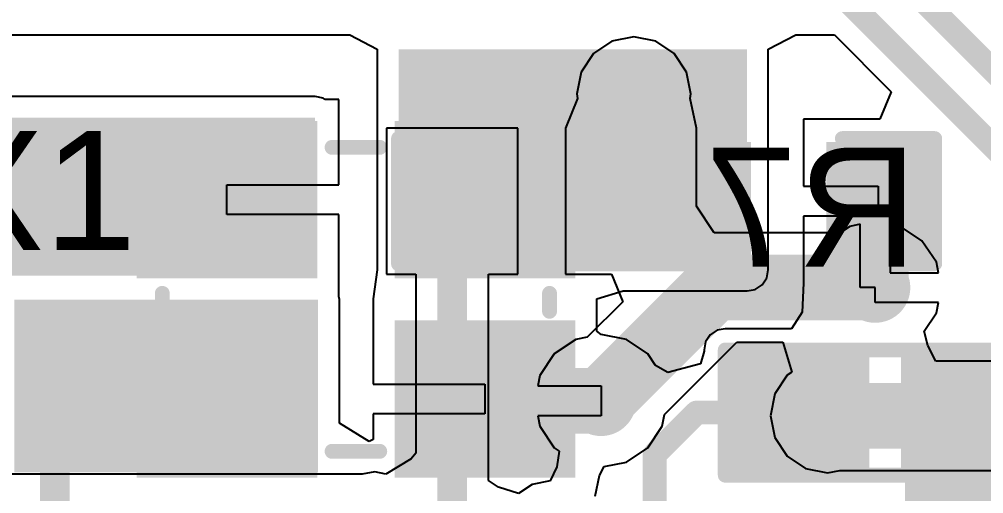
# Model space of a CAD drawing. Header units: millimetres. Extents: x -0.71 to 2.98, y -0.65 to 2.9.
# Drawn here: x 0.6587 to 0.9825, y 1.4488 to 1.608 of the extents above; entities that cross this region are included whole.
import ezdxf

# ---------------------------------------------------------------- set-up
doc = ezdxf.new("R2010")
doc.units = ezdxf.units.MM
doc.header["$MEASUREMENT"] = 0
for name, color, linetype in [('BottomLayer', 5, 'Continuous'), ('BottomOverlay', 54, 'Continuous'), ('BottomPaste', 16, 'Continuous'), ('BottomSolder', 6, 'Continuous'), ('Mechanical2', 216, 'Continuous'), ('TopLayer', 1, 'Continuous'), ('TopOverlay', 2, 'Continuous'), ('TopPaste', 8, 'Continuous'), ('TopSolder', 216, 'Continuous'), ('ViaHoleLayer', 16, 'Continuous')]:
    doc.layers.add(name, color=color, linetype=linetype)
doc.styles.add('Arial', font='', dxfattribs={"height": 0.2})
doc.styles.get('Arial').set_extended_font_data('Arial')

# ---------------------------------------------------------------- blocks, each defined once
blk = doc.blocks.new('R__0603_B_223')
at = {"layer": 'BottomLayer'}
for points in [[(-0.045, -0.0175), (-0.045, 0.0175), (-0.015, 0.0175), (-0.015, -0.0175)], [(0.015, -0.0175), (0.015, 0.0175), (0.045, 0.0175), (0.045, -0.0175)]]:
    blk.add_hatch(color=5, dxfattribs=at).paths.add_polyline_path(points)
at = {"layer": 'BottomPaste'}
for points in [[(-0.045, -0.0175), (-0.045, 0.0175), (-0.015, 0.0175), (-0.015, -0.0175)], [(0.015, -0.0175), (0.015, 0.0175), (0.045, 0.0175), (0.045, -0.0175)]]:
    blk.add_hatch(color=16, dxfattribs=at).paths.add_polyline_path(points)
at = {"layer": 'BottomSolder'}
for points in [[(-0.049, -0.0215), (-0.049, 0.0215), (-0.011, 0.0215), (-0.011, -0.0215)], [(0.011, -0.0215), (0.011, 0.0215), (0.049, 0.0215), (0.049, -0.0215)]]:
    blk.add_hatch(color=6, dxfattribs=at).paths.add_polyline_path(points)
at = {"layer": 'BottomOverlay', "const_width": 0.005}
for points in [[(-0.048, 0.021), (-0.048, -0.021)], [(0.048, 0.021), (-0.048, 0.021)], [(0.048, 0.021), (0.048, -0.021)], [(0.048, -0.021), (-0.048, -0.021)]]:
    blk.add_lwpolyline(points, dxfattribs=at)
at = {"layer": 'BottomOverlay', "const_width": 0.0025}
for points in [[(-0.04925, 0.021, 1), (-0.04675, 0.021, 1)], [(-0.04925, 0.021, 1), (-0.04675, 0.021, 1)], [(0.04675, 0.021, 1), (0.04925, 0.021, 1)], [(0.04675, 0.021, 1), (0.04925, 0.021, 1)], [(-0.04925, -0.021, 1), (-0.04675, -0.021, 1)], [(-0.04925, -0.021, 1), (-0.04675, -0.021, 1)], [(0.04675, -0.021, 1), (0.04925, -0.021, 1)], [(0.04675, -0.021, 1), (0.04925, -0.021, 1)]]:
    blk.add_lwpolyline(points, format="xyb", close=True, dxfattribs=at)
blk = doc.blocks.new('R__0603_245')
at = {"layer": 'TopLayer'}
for points in [[(-0.015, 0.0175), (-0.015, -0.0175), (-0.045, -0.0175), (-0.045, 0.0175)], [(0.045, 0.0175), (0.045, -0.0175), (0.015, -0.0175), (0.015, 0.0175)]]:
    blk.add_hatch(color=1, dxfattribs=at).paths.add_polyline_path(points)
at = {"layer": 'TopPaste'}
for points in [[(-0.015, 0.0175), (-0.015, -0.0175), (-0.045, -0.0175), (-0.045, 0.0175)], [(0.045, 0.0175), (0.045, -0.0175), (0.015, -0.0175), (0.015, 0.0175)]]:
    blk.add_hatch(color=8, dxfattribs=at).paths.add_polyline_path(points)
at = {"layer": 'TopSolder'}
for points in [[(-0.011, 0.0215), (-0.011, -0.0215), (-0.049, -0.0215), (-0.049, 0.0215)], [(0.049, 0.0215), (0.049, -0.0215), (0.011, -0.0215), (0.011, 0.0215)]]:
    blk.add_hatch(color=216, dxfattribs=at).paths.add_polyline_path(points)
at = {"layer": 'TopOverlay', "const_width": 0.005}
for points in [[(0.048, 0.021), (-0.048, 0.021)], [(-0.048, 0.021), (-0.048, -0.021)], [(0.048, 0.021), (0.048, -0.021)], [(0.048, -0.021), (-0.048, -0.021)]]:
    blk.add_lwpolyline(points, dxfattribs=at)
at = {"layer": 'TopOverlay', "const_width": 0.0025}
for points in [[(-0.04925, 0.021, 1), (-0.04675, 0.021, 1)], [(-0.04925, 0.021, 1), (-0.04675, 0.021, 1)], [(0.04675, 0.021, 1), (0.04925, 0.021, 1)], [(0.04675, 0.021, 1), (0.04925, 0.021, 1)], [(-0.04925, -0.021, 1), (-0.04675, -0.021, 1)], [(-0.04925, -0.021, 1), (-0.04675, -0.021, 1)], [(0.04675, -0.021, 1), (0.04925, -0.021, 1)], [(0.04675, -0.021, 1), (0.04925, -0.021, 1)]]:
    blk.add_lwpolyline(points, format="xyb", close=True, dxfattribs=at)
blk = doc.blocks.new('3TJ481920NYLBC_247')
at = {"layer": 'TopLayer'}
for points in [[(-0.07087, 0.05709), (-0.01575, 0.05709), (-0.01575, 0.00984), (-0.07087, 0.00984)], [(0.01575, 0.05709), (0.07087, 0.05709), (0.07087, 0.00984), (0.01575, 0.00984)], [(-0.07087, -0.00984), (-0.01575, -0.00984), (-0.01575, -0.05709), (-0.07087, -0.05709)], [(0.01575, -0.00984), (0.07087, -0.00984), (0.07087, -0.05709), (0.01575, -0.05709)]]:
    blk.add_hatch(color=1, dxfattribs=at).paths.add_polyline_path(points)
at = {"layer": 'TopPaste'}
for points in [[(-0.07087, 0.05709), (-0.01575, 0.05709), (-0.01575, 0.00984), (-0.07087, 0.00984)], [(0.01575, 0.05709), (0.07087, 0.05709), (0.07087, 0.00984), (0.01575, 0.00984)], [(-0.07087, -0.00984), (-0.01575, -0.00984), (-0.01575, -0.05709), (-0.07087, -0.05709)], [(0.01575, -0.00984), (0.07087, -0.00984), (0.07087, -0.05709), (0.01575, -0.05709)]]:
    blk.add_hatch(color=8, dxfattribs=at).paths.add_polyline_path(points)
at = {"layer": 'TopSolder'}
for points in [[(-0.07362, 0.05984), (-0.01299, 0.05984), (-0.01299, 0.00709), (-0.07362, 0.00709)], [(0.01299, 0.05984), (0.07362, 0.05984), (0.07362, 0.00709), (0.01299, 0.00709)], [(-0.07362, -0.00709), (-0.01299, -0.00709), (-0.01299, -0.05984), (-0.07362, -0.05984)], [(0.01299, -0.00709), (0.07362, -0.00709), (0.07362, -0.05984), (0.01299, -0.05984)]]:
    blk.add_hatch(color=216, dxfattribs=at).paths.add_polyline_path(points)
at = {"layer": 'TopOverlay', "const_width": 0.005}
for points in [[(0.008, 0.051), (-0.008, 0.051)], [(-0.065, 0.004), (-0.065, -0.002)], [(0.065, 0.004), (0.065, -0.002)], [(0.008, -0.051), (-0.008, -0.051)]]:
    blk.add_lwpolyline(points, dxfattribs=at)
at = {"layer": 'TopOverlay'}
for points, const_width in [([(-0.00925, 0.051, 1), (-0.00675, 0.051, 1)], 0.0025), ([(0.00675, 0.051, 1), (0.00925, 0.051, 1)], 0.0025), ([(-0.06625, 0.004, 1), (-0.06375, 0.004, 1)], 0.0025), ([(0.06375, 0.004, 1), (0.06625, 0.004, 1)], 0.0025), ([(-0.06625, -0.002, 1), (-0.06375, -0.002, 1)], 0.0025), ([(0.06375, -0.002, 1), (0.06625, -0.002, 1)], 0.0025), ([(-0.07784, -0.037, 1), (-0.08416, -0.037, 1)], 0.01), ([(-0.08666, -0.037, 1), (-0.08166, -0.037, 1)], 0.005), ([(-0.08034, -0.037, 1), (-0.07534, -0.037, 1)], 0.005), ([(-0.00925, -0.051, 1), (-0.00675, -0.051, 1)], 0.0025), ([(0.00675, -0.051, 1), (0.00925, -0.051, 1)], 0.0025)]:
    blk.add_lwpolyline(points, format="xyb", close=True, dxfattribs=dict(at, const_width=const_width))
blk = doc.blocks.new('C___0603_321')
at = {"layer": 'TopLayer'}
for points in [[(-0.015, 0.0175), (-0.015, -0.0175), (-0.045, -0.0175), (-0.045, 0.0175)], [(0.045, 0.0175), (0.045, -0.0175), (0.015, -0.0175), (0.015, 0.0175)]]:
    blk.add_hatch(color=1, dxfattribs=at).paths.add_polyline_path(points)
at = {"layer": 'TopPaste'}
for points in [[(-0.015, 0.0175), (-0.015, -0.0175), (-0.045, -0.0175), (-0.045, 0.0175)], [(0.045, 0.0175), (0.045, -0.0175), (0.015, -0.0175), (0.015, 0.0175)]]:
    blk.add_hatch(color=8, dxfattribs=at).paths.add_polyline_path(points)
at = {"layer": 'TopSolder'}
for points in [[(-0.01264, 0.01986), (-0.01264, -0.01986), (-0.04736, -0.01986), (-0.04736, 0.01986)], [(0.04736, 0.01986), (0.04736, -0.01986), (0.01264, -0.01986), (0.01264, 0.01986)]]:
    blk.add_hatch(color=216, dxfattribs=at).paths.add_polyline_path(points)
at = {"layer": 'TopOverlay', "const_width": 0.005}
for points in [[(-0.049, -0.021), (-0.049, 0.021)], [(-0.049, 0.021), (-0.018, 0.021)], [(0.018, 0.021), (0.049, 0.021)], [(0.049, -0.021), (0.049, 0.021)], [(-0.049, -0.021), (-0.018, -0.021)], [(0.018, -0.021), (0.049, -0.021)]]:
    blk.add_lwpolyline(points, dxfattribs=at)
at = {"layer": 'TopOverlay', "const_width": 0.0025}
for points in [[(-0.05025, 0.021, 1), (-0.04775, 0.021, 1)], [(-0.05025, 0.021, 1), (-0.04775, 0.021, 1)], [(-0.01925, 0.021, 1), (-0.01675, 0.021, 1)], [(0.01675, 0.021, 1), (0.01925, 0.021, 1)], [(0.04775, 0.021, 1), (0.05025, 0.021, 1)], [(0.04775, 0.021, 1), (0.05025, 0.021, 1)], [(-0.05025, -0.021, 1), (-0.04775, -0.021, 1)], [(-0.05025, -0.021, 1), (-0.04775, -0.021, 1)], [(-0.01925, -0.021, 1), (-0.01675, -0.021, 1)], [(0.01675, -0.021, 1), (0.01925, -0.021, 1)], [(0.04775, -0.021, 1), (0.05025, -0.021, 1)], [(0.04775, -0.021, 1), (0.05025, -0.021, 1)]]:
    blk.add_lwpolyline(points, format="xyb", close=True, dxfattribs=at)
blk = doc.blocks.new('C___0603_322')
at = {"layer": 'TopLayer'}
for points in [[(-0.015, 0.0175), (-0.015, -0.0175), (-0.045, -0.0175), (-0.045, 0.0175)], [(0.045, 0.0175), (0.045, -0.0175), (0.015, -0.0175), (0.015, 0.0175)]]:
    blk.add_hatch(color=1, dxfattribs=at).paths.add_polyline_path(points)
at = {"layer": 'TopPaste'}
for points in [[(-0.015, 0.0175), (-0.015, -0.0175), (-0.045, -0.0175), (-0.045, 0.0175)], [(0.045, 0.0175), (0.045, -0.0175), (0.015, -0.0175), (0.015, 0.0175)]]:
    blk.add_hatch(color=8, dxfattribs=at).paths.add_polyline_path(points)
at = {"layer": 'TopSolder'}
for points in [[(-0.01264, 0.01986), (-0.01264, -0.01986), (-0.04736, -0.01986), (-0.04736, 0.01986)], [(0.04736, 0.01986), (0.04736, -0.01986), (0.01264, -0.01986), (0.01264, 0.01986)]]:
    blk.add_hatch(color=216, dxfattribs=at).paths.add_polyline_path(points)
at = {"layer": 'TopOverlay', "const_width": 0.005}
for points in [[(-0.049, 0.021), (-0.049, -0.021)], [(-0.018, 0.021), (-0.049, 0.021)], [(0.049, 0.021), (0.018, 0.021)], [(0.049, 0.021), (0.049, -0.021)], [(-0.018, -0.021), (-0.049, -0.021)], [(0.049, -0.021), (0.018, -0.021)]]:
    blk.add_lwpolyline(points, dxfattribs=at)
at = {"layer": 'TopOverlay', "const_width": 0.0025}
for points in [[(-0.05025, 0.021, 1), (-0.04775, 0.021, 1)], [(-0.05025, 0.021, 1), (-0.04775, 0.021, 1)], [(-0.01925, 0.021, 1), (-0.01675, 0.021, 1)], [(0.01675, 0.021, 1), (0.01925, 0.021, 1)], [(0.04775, 0.021, 1), (0.05025, 0.021, 1)], [(0.04775, 0.021, 1), (0.05025, 0.021, 1)], [(-0.05025, -0.021, 1), (-0.04775, -0.021, 1)], [(-0.05025, -0.021, 1), (-0.04775, -0.021, 1)], [(-0.01925, -0.021, 1), (-0.01675, -0.021, 1)], [(0.01675, -0.021, 1), (0.01925, -0.021, 1)], [(0.04775, -0.021, 1), (0.05025, -0.021, 1)], [(0.04775, -0.021, 1), (0.05025, -0.021, 1)]]:
    blk.add_lwpolyline(points, format="xyb", close=True, dxfattribs=at)

msp = doc.modelspace()

# ---------------------------------------------------------------- hatches: boundary and pattern name
at = {"layer": 'BottomLayer'}
h = msp.add_hatch(color=5, dxfattribs=at)
edge = h.paths.add_edge_path()
edge.add_arc((0.865, 1.583), 0.01181, 0, 360)
h = msp.add_hatch(color=5, dxfattribs=at)
edge = h.paths.add_edge_path()
edge.add_arc((0.946, 1.518), 0.01181, 0, 360)
h = msp.add_hatch(color=5, dxfattribs=at)
edge = h.paths.add_edge_path()
edge.add_arc((0.854, 1.48), 0.01181, 0, 360)
h = msp.add_hatch(color=5, dxfattribs=at)
edge = h.paths.add_edge_path()
edge.add_arc((0.93, 1.475), 0.01181, 0, 360)
at = {"layer": 'BottomSolder'}
h = msp.add_hatch(color=6, dxfattribs=at)
edge = h.paths.add_edge_path()
edge.add_arc((0.865, 1.583), 0.00791, 0, 360)
h = msp.add_hatch(color=6, dxfattribs=at)
edge = h.paths.add_edge_path()
edge.add_arc((0.946, 1.518), 0.00791, 0, 360)
h = msp.add_hatch(color=6, dxfattribs=at)
edge = h.paths.add_edge_path()
edge.add_arc((0.854, 1.48), 0.00791, 0, 360)
h = msp.add_hatch(color=6, dxfattribs=at)
edge = h.paths.add_edge_path()
edge.add_arc((0.93, 1.475), 0.00791, 0, 360)
at = {"layer": 'TopLayer'}
for points in [[(0.786, 1.524), (0.903, 1.524), (0.903, 1.598), (0.786, 1.598)], [(0.548, 1.522), (0.758, 1.522), (0.758, 1.575), (0.548, 1.575)], [(0.657, 1.456), (0.759, 1.456), (0.759, 1.514), (0.657, 1.514)], [(0.89569, 1.45506), (0.944, 1.45506), (0.944, 1.49706), (0.89569, 1.49706)], [(0.956, 1.294), (0.992, 1.294), (0.992, 1.499), (0.956, 1.499)]]:
    msp.add_hatch(color=1, dxfattribs=at).paths.add_polyline_path(points)
h = msp.add_hatch(color=1, dxfattribs=at)
edge = h.paths.add_edge_path()
edge.add_arc((0.865, 1.583), 0.01181, 0, 360)
h = msp.add_hatch(color=1, dxfattribs=at)
edge = h.paths.add_edge_path()
edge.add_arc((0.946, 1.518), 0.01181, 0, 360)
h = msp.add_hatch(color=1, dxfattribs=at)
edge = h.paths.add_edge_path()
edge.add_arc((0.854, 1.48), 0.01181, 0, 360)
h = msp.add_hatch(color=1, dxfattribs=at)
edge = h.paths.add_edge_path()
edge.add_arc((0.93, 1.475), 0.01181, 0, 360)
at = {"layer": 'TopSolder'}
h = msp.add_hatch(color=216, dxfattribs=at)
edge = h.paths.add_edge_path()
edge.add_arc((0.865, 1.583), 0.00791, 0, 360)
h = msp.add_hatch(color=216, dxfattribs=at)
edge = h.paths.add_edge_path()
edge.add_arc((0.946, 1.518), 0.00791, 0, 360)
h = msp.add_hatch(color=216, dxfattribs=at)
edge = h.paths.add_edge_path()
edge.add_arc((0.854, 1.48), 0.00791, 0, 360)
h = msp.add_hatch(color=216, dxfattribs=at)
edge = h.paths.add_edge_path()
edge.add_arc((0.93, 1.475), 0.00791, 0, 360)
at = {"layer": 'ViaHoleLayer'}
h = msp.add_hatch(color=16, dxfattribs=at)
edge = h.paths.add_edge_path()
edge.add_arc((0.865, 1.583), 0.00591, 0, 360)
h = msp.add_hatch(color=16, dxfattribs=at)
edge = h.paths.add_edge_path()
edge.add_arc((0.946, 1.518), 0.00591, 0, 360)
h = msp.add_hatch(color=16, dxfattribs=at)
edge = h.paths.add_edge_path()
edge.add_arc((0.854, 1.48), 0.00591, 0, 360)
h = msp.add_hatch(color=16, dxfattribs=at)
edge = h.paths.add_edge_path()
edge.add_arc((0.93, 1.475), 0.00591, 0, 360)

# ---------------------------------------------------------------- linework, layer by layer
at = {"layer": 'BottomLayer'}
for p, q in [((0.85766, 1.60072), (0.85144, 1.59656)), ((0.865, 1.60218), (0.85766, 1.60072)), ((0.87234, 1.60072), (0.865, 1.60218)), ((0.87856, 1.59656), (0.87234, 1.60072)), ((0.85144, 1.59656), (0.84728, 1.59034)), ((0.88272, 1.59034), (0.87856, 1.59656)), ((0.84728, 1.59034), (0.84582, 1.583)), ((0.88418, 1.583), (0.88272, 1.59034)), ((0.84612, 1.5815), (0.842, 1.5715)), ((0.84582, 1.583), (0.84612, 1.5815)), ((0.88388, 1.5815), (0.88418, 1.583)), ((0.886, 1.5715), (0.88388, 1.5815)), ((0.826, 1.5715), (0.782, 1.5715)), ((0.782, 1.5715), (0.782, 1.5225)), ((0.826, 1.5225), (0.826, 1.5715)), ((0.842, 1.5715), (0.842, 1.5715)), ((0.842, 1.5715), (0.842, 1.5225)), ((0.886, 1.54536), (0.886, 1.5715)), ((0.886, 1.5715), (0.886, 1.5715)), ((0.892, 1.53635), (0.886, 1.54536)), ((0.93749, 1.53855), (0.93421, 1.53635)), ((0.941, 1.53924), (0.93749, 1.53855)), ((0.941, 1.518), (0.941, 1.53924)), ((0.95451, 1.53855), (0.951, 1.53924)), ((0.951, 1.53924), (0.951, 1.523)), ((0.96172, 1.53372), (0.95451, 1.53855)), ((0.93421, 1.53635), (0.892, 1.53635)), ((0.96655, 1.52651), (0.96172, 1.53372)), ((0.96724, 1.523), (0.96655, 1.52651)), ((0.782, 1.5225), (0.79176, 1.5225)), ((0.79176, 1.5225), (0.79176, 1.46245)), ((0.81624, 1.45329), (0.81624, 1.5225)), ((0.81624, 1.5225), (0.826, 1.5225)), ((0.842, 1.5225), (0.85748, 1.5225)), ((0.85748, 1.5225), (0.86131, 1.51326)), ((0.951, 1.523), (0.96724, 1.523)), ((0.946, 1.518), (0.941, 1.518)), ((0.946, 1.513), (0.946, 1.518)), ((0.86131, 1.51326), (0.84936, 1.50132)), ((0.96724, 1.513), (0.946, 1.513)), ((0.96655, 1.50949), (0.96724, 1.513)), ((0.96244, 1.50335), (0.96655, 1.50949)), ((0.96368, 1.49852), (0.96244, 1.50335)), ((0.84549, 1.50055), (0.83828, 1.49572)), ((0.84936, 1.50132), (0.84549, 1.50055)), ((0.87532, 1.47536), (0.8996, 1.49965)), ((0.8996, 1.49965), (0.91503, 1.49965)), ((0.91503, 1.49965), (0.91806, 1.48965)), ((0.96637, 1.49335), (0.96368, 1.49852)), ((0.83828, 1.49572), (0.83345, 1.48851)), ((1.0154, 1.49335), (0.96637, 1.49335)), ((0.91806, 1.48965), (0.91644, 1.48856)), ((0.83345, 1.48851), (0.83276, 1.485)), ((0.91644, 1.48856), (0.91228, 1.48234)), ((0.83276, 1.485), (0.854, 1.485)), ((0.854, 1.485), (0.854, 1.475)), ((0.91228, 1.48234), (0.91082, 1.475)), ((0.854, 1.475), (0.83276, 1.475)), ((0.83276, 1.475), (0.83345, 1.47149)), ((0.87455, 1.47149), (0.87532, 1.47536)), ((0.91082, 1.475), (0.91228, 1.46766)), ((0.83345, 1.47149), (0.83828, 1.46428)), ((0.86972, 1.46428), (0.87455, 1.47149)), ((0.91228, 1.46766), (0.91644, 1.46144)), ((0.83828, 1.46428), (0.83994, 1.46316)), ((0.86251, 1.45945), (0.86972, 1.46428)), ((0.79022, 1.46059), (0.78176, 1.45543)), ((0.79176, 1.46245), (0.79022, 1.46059)), ((0.83994, 1.46316), (0.83911, 1.45781)), ((0.91644, 1.46144), (0.92266, 1.45728)), ((0.83911, 1.45781), (0.83693, 1.45314)), ((0.85342, 1.45493), (0.85502, 1.45796)), ((0.85502, 1.45796), (0.86251, 1.45945)), ((0.92266, 1.45728), (0.93, 1.45582)), ((0.77384, 1.45535), (0.5976, 1.45535)), ((0.778, 1.45618), (0.77384, 1.45535)), ((0.78176, 1.45543), (0.778, 1.45618)), ((0.85198, 1.44797), (0.85342, 1.45493)), ((0.93, 1.45582), (0.93416, 1.45665)), ((0.93416, 1.45665), (1.023, 1.45665)), ((0.81951, 1.45101), (0.81624, 1.45329)), ((0.82624, 1.44886), (0.81951, 1.45101)), ((0.83083, 1.45193), (0.82624, 1.44886)), ((0.83693, 1.45314), (0.83083, 1.45193))]:
    msp.add_line(p, q, dxfattribs=at)
for points, const_width in [([(0.865, 1.548), (0.865, 1.583)], 0.01), ([(0.804, 1.423), (0.804, 1.547)], 0.01), ([(0.864, 1.547), (0.865, 1.548)], 0.01), ([(0.854, 1.48), (0.892, 1.518)], 0.022), ([(0.892, 1.518), (0.946, 1.518)], 0.022), ([(0.93, 1.475), (1.023, 1.475)], 0.022)]:
    msp.add_lwpolyline(points, dxfattribs=dict(at, const_width=const_width))
for points, const_width in [([(0.8625, 1.583, 1), (0.8675, 1.583, 1)], 0.005), ([(0.8015, 1.547, 1), (0.8065, 1.547, 1)], 0.005), ([(0.8615, 1.547, 1), (0.8665, 1.547, 1)], 0.005), ([(0.8625, 1.548, 1), (0.8675, 1.548, 1)], 0.005), ([(0.8625, 1.548, 1), (0.8675, 1.548, 1)], 0.005), ([(0.8865, 1.518, 1), (0.8975, 1.518, 1)], 0.011), ([(0.8865, 1.518, 1), (0.8975, 1.518, 1)], 0.011), ([(0.9405, 1.518, 1), (0.9515, 1.518, 1)], 0.011), ([(0.8485, 1.48, 1), (0.8595, 1.48, 1)], 0.011), ([(0.9245, 1.475, 1), (0.9355, 1.475, 1)], 0.011)]:
    msp.add_lwpolyline(points, format="xyb", close=True, dxfattribs=dict(at, const_width=const_width))
at = {"layer": 'Mechanical2', "const_width": 0.01}
msp.add_lwpolyline([(2.97335, 1.12706, 1), (-0.56996, 1.12706, 1)], format="xyb", close=True, dxfattribs=at)
at = {"layer": 'TopLayer'}
for p, q in [((0.51254, 1.60278), (0.76967, 1.60278)), ((0.76967, 1.60278), (0.77886, 1.598)), ((0.91014, 1.598), (0.91933, 1.60278)), ((0.91933, 1.60278), (0.93235, 1.60278)), ((0.93235, 1.60278), (0.9514, 1.58374)), ((0.77886, 1.598), (0.77886, 1.524)), ((0.91014, 1.524), (0.91014, 1.598)), ((0.9514, 1.58374), (0.94757, 1.5745)), ((0.758, 1.58214), (0.41806, 1.58214)), ((0.76073, 1.58159), (0.758, 1.58214)), ((0.7614, 1.58115), (0.76073, 1.58159)), ((0.76594, 1.58115), (0.7614, 1.58115)), ((0.76594, 1.55253), (0.76594, 1.58115)), ((0.94757, 1.5745), (0.922, 1.5745)), ((0.922, 1.5745), (0.922, 1.552)), ((0.72838, 1.54253), (0.72838, 1.55253)), ((0.72838, 1.55253), (0.76594, 1.55253)), ((0.922, 1.552), (0.947, 1.552)), ((0.947, 1.552), (0.947, 1.542)), ((0.76594, 1.54253), (0.72838, 1.54253)), ((0.76594, 1.51497), (0.76594, 1.54253)), ((0.947, 1.542), (0.922, 1.542)), ((0.922, 1.542), (0.922, 1.5195)), ((0.77886, 1.524), (0.77744, 1.51422)), ((0.90959, 1.52127), (0.91014, 1.524)), ((0.90573, 1.51741), (0.90805, 1.51895)), ((0.90805, 1.51895), (0.90959, 1.52127)), ((0.922, 1.5195), (0.92153, 1.5097)), ((0.922, 1.5195), (0.922, 1.5195)), ((0.85256, 1.51422), (0.86146, 1.51686)), ((0.86146, 1.51686), (0.903, 1.51686)), ((0.903, 1.51686), (0.90573, 1.51741)), ((0.76614, 1.514), (0.76594, 1.51497)), ((0.76614, 1.47247), (0.76614, 1.514)), ((0.77744, 1.51422), (0.77744, 1.51422)), ((0.77744, 1.51422), (0.77744, 1.4856)), ((0.85256, 1.50342), (0.85256, 1.51422)), ((0.92153, 1.5097), (0.91788, 1.5042)), ((0.854, 1.50224), (0.85256, 1.50342)), ((0.89296, 1.50366), (0.89065, 1.50211)), ((0.89569, 1.5042), (0.89296, 1.50366)), ((0.91788, 1.5042), (0.89569, 1.5042)), ((0.86251, 1.50055), (0.854, 1.50224)), ((0.86972, 1.49572), (0.86251, 1.50055)), ((0.8891, 1.49979), (0.88855, 1.49706)), ((0.89065, 1.50211), (0.8891, 1.49979)), ((0.88855, 1.49672), (0.88742, 1.49242)), ((0.88855, 1.49706), (0.88855, 1.49672)), ((0.87229, 1.49188), (0.86972, 1.49572)), ((0.87644, 1.48949), (0.87229, 1.49188)), ((0.88742, 1.49242), (0.87644, 1.48949)), ((0.77744, 1.4856), (0.815, 1.4856)), ((0.815, 1.4856), (0.815, 1.4756)), ((0.815, 1.4756), (0.77744, 1.4756)), ((0.77744, 1.4756), (0.77744, 1.46706)), ((0.77614, 1.46639), (0.76614, 1.47247)), ((0.77744, 1.46706), (0.77614, 1.46639))]:
    msp.add_line(p, q, dxfattribs=at)
for points, const_width in [([(0.94446, 1.632), (1.29019, 1.28627)], 0.008), ([(0.937, 1.614), (1.02, 1.531)], 0.008), ([(0.62758, 1.54753), (0.72838, 1.54753)], 0.022), ([(0.94631, 1.54631), (0.947, 1.547)], 0.022), ([(0.94631, 1.51831), (0.94631, 1.54631)], 0.022), ([(0.946, 1.518), (0.94631, 1.51831)], 0.022), ([(0.815, 1.4806), (0.8156, 1.48)], 0.022), ([(0.8156, 1.48), (0.854, 1.48)], 0.022), ([(0.67059, 1.46396), (0.68813, 1.4815)], 0.01), ([(0.68813, 1.4815), (0.708, 1.4815)], 0.01), ([(0.91369, 1.47606), (0.91495, 1.47606)], 0.022), ([(0.91495, 1.47606), (0.91601, 1.475)], 0.022), ([(0.91601, 1.475), (0.93, 1.475)], 0.022), ([(0.872, 1.462), (0.88606, 1.47606)], 0.008), ([(0.88606, 1.47606), (0.91369, 1.47606)], 0.008), ([(0.67059, 1.31772), (0.67059, 1.46396)], 0.01), ([(0.872, 1.356), (0.872, 1.462)], 0.008)]:
    msp.add_lwpolyline(points, dxfattribs=dict(at, const_width=const_width))
for points, const_width in [([(0.72288, 1.54753, 1), (0.73389, 1.54753, 1)], 0.011), ([(0.9415, 1.547, 1), (0.9525, 1.547, 1)], 0.011), ([(0.94081, 1.54631, 1), (0.95181, 1.54631, 1)], 0.011), ([(0.94081, 1.54631, 1), (0.95181, 1.54631, 1)], 0.011), ([(0.9405, 1.518, 1), (0.9515, 1.518, 1)], 0.011), ([(0.94081, 1.51831, 1), (0.95181, 1.51831, 1)], 0.011), ([(0.94081, 1.51831, 1), (0.95181, 1.51831, 1)], 0.011), ([(0.8095, 1.4806, 1), (0.8205, 1.4806, 1)], 0.011), ([(0.8101, 1.48, 1), (0.8211, 1.48, 1)], 0.011), ([(0.8101, 1.48, 1), (0.8211, 1.48, 1)], 0.011), ([(0.8485, 1.48, 1), (0.8595, 1.48, 1)], 0.011), ([(0.68563, 1.4815, 1), (0.69063, 1.4815, 1)], 0.005), ([(0.68563, 1.4815, 1), (0.69063, 1.4815, 1)], 0.005), ([(0.7055, 1.4815, 1), (0.7105, 1.4815, 1)], 0.005), ([(0.90819, 1.47606, 1), (0.91919, 1.47606, 1)], 0.011), ([(0.90945, 1.47606, 1), (0.92045, 1.47606, 1)], 0.011), ([(0.90945, 1.47606, 1), (0.92045, 1.47606, 1)], 0.011), ([(0.91051, 1.475, 1), (0.92151, 1.475, 1)], 0.011), ([(0.91051, 1.475, 1), (0.92151, 1.475, 1)], 0.011), ([(0.9245, 1.475, 1), (0.9355, 1.475, 1)], 0.011), ([(0.88406, 1.47606, 1), (0.88806, 1.47606, 1)], 0.004), ([(0.88406, 1.47606, 1), (0.88806, 1.47606, 1)], 0.004), ([(0.91169, 1.47606, 1), (0.91569, 1.47606, 1)], 0.004), ([(0.66809, 1.46396, 1), (0.67309, 1.46396, 1)], 0.005), ([(0.66809, 1.46396, 1), (0.67309, 1.46396, 1)], 0.005), ([(0.87, 1.462, 1), (0.874, 1.462, 1)], 0.004), ([(0.87, 1.462, 1), (0.874, 1.462, 1)], 0.004)]:
    msp.add_lwpolyline(points, format="xyb", close=True, dxfattribs=dict(at, const_width=const_width))

# ---------------------------------------------------------------- block references
at = {"rotation": 180}
for name, p in [('3TJ481920NYLBC_247', (0.77169, 1.51406)), ('R__0603_B_223', (0.834, 1.547)), ('C___0603_322', (0.917, 1.547)), ('R__0603_245', (0.94369, 1.47606))]:
    msp.add_blockref(name, p, dxfattribs=at)
msp.add_blockref('C___0603_321', (0.64469, 1.48706))

# ---------------------------------------------------------------- texts
at = {"layer": 'BottomOverlay', "style": 'Arial', "text_generation_flag": 2}
msp.add_text('R7', height=0.04, dxfattribs=at).set_placement((0.96032, 1.52501))
at = {"layer": 'TopOverlay', "style": 'Arial'}
msp.add_text('X1', height=0.04, dxfattribs=at).set_placement((0.62973, 1.5306))

doc.saveas('drawing.dxf')
